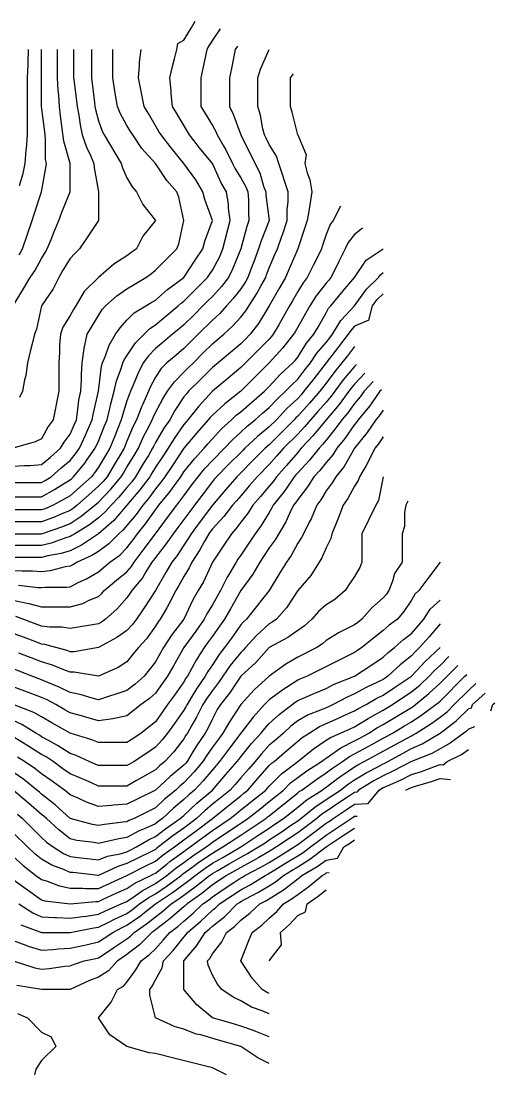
# Model space of a CAD drawing. Header units: inches. Extents: x 794995 to 811195, y 2485918 to 2508058.
# Drawn here: x 804664 to 805163, y 2506859 to 2507968 of the extents above; entities that cross this region are included whole.
import ezdxf

# ---------------------------------------------------------------- set-up
doc = ezdxf.new("R2010")
doc.units = ezdxf.units.IN
doc.header["$MEASUREMENT"] = 0
doc.layers.add('contour', color=7, linetype='Continuous')

msp = doc.modelspace()

# ---------------------------------------------------------------- linework, layer by layer
at = {"layer": 'contour'}
for points in [[(804655.2, 2507467.4), (804685.2, 2507467.4), (804698.7, 2507474.8), (804706.6, 2507479.8), (804715.2, 2507485), (804716.9, 2507486.6), (804718.9, 2507488.4), (804730.7, 2507502.8), (804733.2, 2507506.4), (804741.8, 2507518.4), (804745.2, 2507525.9), (804751.6, 2507541.9), (804754.2, 2507548.4), (804757.2, 2507560.4), (804758.2, 2507565.3), (804761.8, 2507578.4), (804764.2, 2507589.3), (804769.2, 2507602.4), (804770.9, 2507608.4), (804772.2, 2507611.4), (804775.2, 2507615.9), (804784.2, 2507629.4), (804793.2, 2507638.4), (804799.2, 2507644.4), (804805.2, 2507648.4), (804816.1, 2507657.5), (804829.2, 2507668.4), (804832.3, 2507671.2), (804835.2, 2507673.4), (804847.7, 2507685.9), (804860.2, 2507698.4), (804862.2, 2507701.4), (804865.2, 2507705.9), (804873, 2507720.5), (804876.4, 2507728.4), (804883.9, 2507758.4), (804882.3, 2507771.2), (804882.3, 2507775.5), (804880.2, 2507788.4), (804874.6, 2507797.8), (804865.2, 2507818.4), (804851.8, 2507835), (804841.2, 2507848.4), (804838.9, 2507852.1), (804827.7, 2507870.9), (804823.2, 2507878.4), (804821.8, 2507891.7), (804821.8, 2507895), (804820.2, 2507908.4), (804823.2, 2507920.4), (804825.2, 2507928.4), (804827.7, 2507938.4), (804828.7, 2507944.8), (804835.2, 2507948.4), (804842.7, 2507960.9), (804847.2, 2507968.4)], [(804873.3, 2507960.2), (804865.2, 2507948.4), (804861.4, 2507942.1), (804859.2, 2507938.4), (804855.2, 2507918.4), (804853.2, 2507908.4), (804853.2, 2507878.4), (804857.7, 2507870.9), (804865.2, 2507858.4), (804868.7, 2507851.9), (804870.2, 2507848.4), (804877.2, 2507836.4), (804879.4, 2507832.6), (804886.6, 2507818.4), (804889.4, 2507812.6), (804895.2, 2507803.4), (804900.6, 2507793.8), (804902.7, 2507788.4), (804903.2, 2507780.4), (804903.2, 2507766.4), (804903.7, 2507758.4), (804901.5, 2507752), (804895.2, 2507728.4), (804886.6, 2507706.9), (804882.3, 2507698.4), (804874.8, 2507688.8), (804865.2, 2507678.4), (804860.2, 2507673.4), (804855.2, 2507668.4), (804845.2, 2507658.4), (804835.2, 2507648.4), (804829.7, 2507643.8), (804823.2, 2507638.4), (804813.3, 2507630.2), (804805.2, 2507623.4), (804797.7, 2507615.9), (804792.3, 2507608.4), (804786.6, 2507596.9), (804781.8, 2507585), (804778.9, 2507578.4), (804777.8, 2507575.8), (804775.2, 2507568.4), (804770.4, 2507553.2), (804769.2, 2507548.4), (804765.2, 2507538.4), (804762.3, 2507531.2), (804757.2, 2507518.4), (804752.7, 2507510.9), (804745.2, 2507498.4), (804741, 2507492.5), (804737.7, 2507488.4), (804725.7, 2507477.8), (804715.2, 2507468.4), (804709, 2507464.6), (804697.2, 2507458.4), (804688.8, 2507454.7), (804685.2, 2507453.4), (804655.2, 2507453.4)], [(804891.7, 2507941.8), (804889.2, 2507938.4), (804885.2, 2507918.4), (804883.2, 2507908.4), (804883.2, 2507878.4), (804887.2, 2507870.4), (804895.2, 2507848.4), (804905.2, 2507828.4), (804915.2, 2507808.4), (804919.2, 2507794.4), (804921.4, 2507788.4), (804921.6, 2507784.8), (804925.2, 2507758.4), (804916.6, 2507736.9), (804913.9, 2507728.4), (804908.8, 2507714.7), (804907.2, 2507710.4), (804902.7, 2507698.4), (804900, 2507693.6), (804895.2, 2507686.4), (804887.3, 2507676.2), (804880.2, 2507668.4), (804873, 2507660.5), (804865.2, 2507653.4), (804850.2, 2507638.4), (804835.2, 2507623.4), (804827, 2507616.5), (804817.2, 2507608.4), (804811.2, 2507602.4), (804805.2, 2507593.4), (804799.9, 2507583.6), (804797.7, 2507578.4), (804791.8, 2507565), (804790.8, 2507562.8), (804785.2, 2507548.4), (804781.8, 2507541.7), (804775.2, 2507525.9), (804772.2, 2507518.4), (804767.7, 2507510.9), (804762, 2507501.5), (804754.2, 2507488.4), (804750, 2507483.5), (804745.2, 2507478.4), (804734.6, 2507468.9), (804722.7, 2507458.4), (804718.5, 2507455), (804715.2, 2507452.9), (804705.9, 2507449.1), (804697.9, 2507445.6), (804685.2, 2507440.9), (804655.2, 2507440.9)], [(804655.2, 2507668.4), (804666.4, 2507687.1), (804673.2, 2507698.4), (804678.1, 2507705.4), (804685.2, 2507718.4), (804688.9, 2507724.6), (804691.2, 2507728.4), (804695.2, 2507738.4), (804698, 2507745.5), (804703.2, 2507758.4), (804706.6, 2507766.9), (804715.2, 2507788.4), (804715.2, 2507818.4), (804708.5, 2507841.7), (804705.2, 2507868.4), (804703.9, 2507878.4), (804703.2, 2507890.4), (804702.5, 2507895.7), (804701.8, 2507908.4), (804701.8, 2507938.4)], [(804737.7, 2507938.4), (804737.7, 2507908.4), (804740.9, 2507882.6), (804741.4, 2507878.4), (804742, 2507875.2), (804745.2, 2507863.4), (804749.2, 2507852.4), (804751.2, 2507848.4), (804769.2, 2507818.4), (804770.5, 2507813.7), (804775.2, 2507803.4), (804780.6, 2507793.8), (804785.2, 2507788.4), (804791.8, 2507775), (804805.2, 2507758.4), (804791.8, 2507741.7), (804785.2, 2507728.4), (804779.4, 2507724.1), (804775.2, 2507720.9), (804761.3, 2507712.2), (804745.2, 2507698.4), (804730.2, 2507683.4), (804721.2, 2507668.4), (804718.9, 2507664.6), (804715.2, 2507658.4), (804707.7, 2507645.9), (804705.2, 2507638.4), (804704.2, 2507627.5), (804704.2, 2507619.3), (804703.2, 2507608.4), (804703.2, 2507578.4), (804697.2, 2507548.4), (804692.2, 2507541.3), (804685.2, 2507528.4), (804678.5, 2507525), (804655.2, 2507518.4)], [(804655.2, 2507499.6), (804667.2, 2507500.4), (804673.2, 2507500.4), (804685.2, 2507501.2), (804694.4, 2507509.1), (804705.2, 2507518.4), (804708.8, 2507524.7), (804715.2, 2507533.4), (804719.8, 2507543.7), (804721.8, 2507548.4), (804723.2, 2507556.4), (804724.6, 2507568.9), (804726.4, 2507578.4), (804727.2, 2507590.4), (804727.2, 2507596.4), (804728, 2507608.4), (804730.2, 2507623.4), (804733.2, 2507638.4), (804737.7, 2507645.9), (804745.2, 2507658.4), (804749.2, 2507664.4), (804752.7, 2507668.4), (804764.6, 2507678.9), (804775.2, 2507686.4), (804782.7, 2507690.9), (804795.2, 2507698.4), (804800.9, 2507702.6), (804805.2, 2507705.9), (804827.7, 2507728.4), (804829.7, 2507733.8), (804835.2, 2507758.4), (804829.7, 2507782.9), (804827.7, 2507788.4), (804817.2, 2507800.4), (804805.2, 2507818.4), (804791, 2507834.2), (804781.2, 2507848.4), (804778.9, 2507852.1), (804775.2, 2507858.4), (804768.1, 2507871.3), (804765.2, 2507878.4), (804763.2, 2507890.4), (804760.2, 2507908.4), (804760.2, 2507938.4)], [(804655.2, 2507482.4), (804685.2, 2507482.4), (804689, 2507484.5), (804695.2, 2507488.4), (804705.9, 2507497.6), (804715.2, 2507505.5), (804721, 2507512.6), (804725.2, 2507518.4), (804731.3, 2507532.2), (804733.2, 2507536.4), (804738.5, 2507548.4), (804739.4, 2507554.1), (804745.2, 2507578.4), (804748.5, 2507605), (804749.4, 2507608.4), (804752.7, 2507615.9), (804756.4, 2507627.1), (804763.2, 2507638.4), (804768.1, 2507645.4), (804775.2, 2507653.4), (804782.7, 2507660.9), (804795.2, 2507668.4), (804801.4, 2507672.1), (804805.2, 2507674.4), (804817.8, 2507685.7), (804835.2, 2507698.4), (804847.2, 2507716.4), (804855.2, 2507728.4), (804857.2, 2507736.4), (804865.2, 2507758.4), (804857.2, 2507780.4), (804855.2, 2507788.4), (804847.8, 2507801), (804835.2, 2507818.4), (804821.8, 2507835), (804811.2, 2507848.4), (804808.9, 2507852.1), (804797.7, 2507870.9), (804793.2, 2507878.4), (804787.2, 2507908.4), (804788.5, 2507921.7), (804788.5, 2507925), (804790.2, 2507938.4)], [(804655.2, 2507428.4), (804685.2, 2507428.4), (804707.4, 2507436.1), (804715.2, 2507439.3), (804726.8, 2507446.7), (804741.4, 2507458.4), (804743.4, 2507460.1), (804745.2, 2507461.7), (804758.1, 2507475.4), (804769.2, 2507488.4), (804771.4, 2507492.1), (804775.2, 2507498.4), (804782.7, 2507510.9), (804787.2, 2507518.4), (804792.7, 2507530.8), (804798.5, 2507541.7), (804801.8, 2507548.4), (804802.8, 2507550.8), (804805.2, 2507555.9), (804813, 2507570.5), (804818, 2507578.4), (804825.2, 2507588.4), (804835.2, 2507598.4), (804840.2, 2507603.4), (804845.2, 2507608.4), (804855.2, 2507618.4), (804865.2, 2507628.4), (804870.6, 2507632.9), (804877.2, 2507638.4), (804886.6, 2507646.9), (804895.2, 2507656.4), (804900.4, 2507663.1), (804912.1, 2507681.4), (804916.6, 2507689.8), (804921.4, 2507698.4), (804922.4, 2507701.1), (804925.2, 2507708.4), (804931.2, 2507722.4), (804933.7, 2507728.4), (804938.5, 2507741.7), (804939.4, 2507744.1), (804943.9, 2507758.4), (804943.9, 2507769.6), (804945.2, 2507778.4), (804945.2, 2507788.4), (804935.2, 2507818.4), (804932.7, 2507825.9), (804925.2, 2507838.4), (804921.8, 2507845), (804920.2, 2507848.4), (804918.5, 2507855), (804915.9, 2507869.1), (804913.2, 2507878.4), (804913.2, 2507908.4), (804915.9, 2507917.6), (804925.2, 2507938.4)], [(804661.5, 2507722), (804665.2, 2507728.4), (804675.2, 2507758.4), (804677.7, 2507765.9), (804685.2, 2507788.4), (804689.8, 2507813.7), (804690.2, 2507818.4), (804689.4, 2507822.6), (804689.4, 2507844.1), (804688.5, 2507851.7), (804685.2, 2507878.4), (804685.2, 2507938.4)], [(804661.8, 2507795), (804665.7, 2507807.8), (804668, 2507818.4), (804669, 2507832.2), (804669.3, 2507834.2), (804670.2, 2507848.4), (804670.2, 2507908.4), (804670.9, 2507922.6), (804670.9, 2507924.1), (804671.5, 2507938.4)], [(804718.9, 2507938.4), (804718.9, 2507908.4), (804719.4, 2507904.1), (804722.7, 2507878.4), (804724.4, 2507869.1), (804725.7, 2507858.9), (804728, 2507848.4), (804732.5, 2507835.7), (804736.6, 2507826.9), (804740.2, 2507818.4), (804740.5, 2507813.7), (804745.2, 2507788.4), (804745.2, 2507758.4), (804733.2, 2507740.4), (804725.2, 2507728.4), (804720.2, 2507723.4), (804715.2, 2507718.4), (804707.7, 2507705.9), (804703.2, 2507698.4), (804697.2, 2507686.4), (804685.2, 2507668.4), (804679.7, 2507643.8), (804677.7, 2507638.4), (804675.2, 2507628.4), (804673.2, 2507620.4), (804670.2, 2507608.4), (804668.5, 2507595), (804667.2, 2507590.4), (804665.2, 2507578.4), (804661.8, 2507571.7)], [(804955.2, 2507848.4), (804949.2, 2507872.4), (804947.7, 2507878.4), (804947.7, 2507908.4), (804950.7, 2507912.9)], [(804955.2, 2507848.4), (804964.2, 2507827.4), (804962.7, 2507818.4), (804965.2, 2507808.4), (804968, 2507801.2), (804970.2, 2507788.4), (804967.2, 2507770.4), (804965.2, 2507758.4), (804962.7, 2507750.9), (804955.2, 2507728.4), (804946.2, 2507707.4), (804942.3, 2507698.4), (804936.1, 2507687.5), (804925.2, 2507668.4), (804913.7, 2507649.8), (804905.2, 2507638.4), (804900.2, 2507633.4), (804895.2, 2507628.4), (804884.2, 2507619.3), (804871.2, 2507608.4), (804867.9, 2507605.6), (804865.2, 2507603.4), (804852.7, 2507590.9), (804840.2, 2507578.4), (804837.8, 2507575.8), (804835.2, 2507572.4), (804825.6, 2507558), (804820.2, 2507548.4), (804814, 2507539.5), (804805.2, 2507524.4), (804803.1, 2507520.4), (804802.2, 2507518.4), (804797.7, 2507510.9), (804792, 2507501.5), (804784.2, 2507488.4), (804780.3, 2507483.2), (804775.2, 2507477.1), (804766.6, 2507466.9), (804758.5, 2507458.4), (804752.2, 2507451.3), (804745.2, 2507445), (804735.8, 2507437.7), (804720.2, 2507428.4), (804717.2, 2507426.4), (804715.2, 2507425.4), (804710.9, 2507424.1), (804695.2, 2507418.4), (804685.2, 2507415.9), (804655.2, 2507415.9)], [(805000.2, 2507773.4), (804992.7, 2507758.4), (804989.4, 2507754.1), (804985.2, 2507743.4), (804981.4, 2507732.1), (804980.2, 2507728.4), (804975.2, 2507718.4), (804971.8, 2507711.7), (804965.2, 2507698.4), (804960.9, 2507692.6), (804955.2, 2507683.4), (804949.7, 2507673.8), (804946.6, 2507668.4), (804938.8, 2507654.7), (804935.2, 2507648.4), (804929.4, 2507638.4), (804927.6, 2507636), (804925.2, 2507633.4), (804912.7, 2507620.9), (804900.2, 2507608.4), (804897.7, 2507605.9), (804895.2, 2507603.4), (804881.5, 2507592), (804865.2, 2507578.4), (804850.8, 2507562.8), (804839.4, 2507548.4), (804837.5, 2507546.1), (804835.2, 2507543.4), (804824.8, 2507528.7), (804818.5, 2507518.4), (804813.2, 2507510.4), (804805.2, 2507498.4), (804801.4, 2507492.1), (804799.2, 2507488.4), (804788.9, 2507474.6), (804775.2, 2507458.4), (804761.2, 2507442.4), (804745.2, 2507428.4), (804727.2, 2507416.4), (804715.2, 2507410.4), (804705.9, 2507407.6), (804691.8, 2507405), (804685.2, 2507403.4), (804655.2, 2507403.4)], [(805023.3, 2507750.2), (805015.2, 2507743.4), (805008.5, 2507735), (805005.2, 2507728.4), (804998.5, 2507715), (804995.2, 2507708.4), (804990.2, 2507698.4), (804987.9, 2507695.6), (804985.2, 2507692.4), (804974.7, 2507678.8), (804968, 2507668.4), (804963.3, 2507660.2), (804955.2, 2507645.9), (804952.4, 2507641.1), (804950.9, 2507638.4), (804939.6, 2507624), (804925.2, 2507608.4), (804895.2, 2507578.4), (804878.2, 2507565.3), (804865.2, 2507553.4), (804862.8, 2507550.8), (804860.9, 2507548.4), (804849, 2507534.5), (804835.2, 2507518.4), (804823.2, 2507500.4), (804815.2, 2507488.4), (804811, 2507482.6), (804805.2, 2507475.5), (804797.9, 2507465.6), (804791.8, 2507458.4), (804784.8, 2507448.7), (804775.2, 2507436.9), (804771.2, 2507432.4), (804766.6, 2507428.4), (804755.9, 2507417.6), (804745.2, 2507409.6), (804738.2, 2507405.3), (804722.7, 2507398.4), (804718, 2507395.5), (804715.2, 2507394.1), (804710.2, 2507393.4), (804694.2, 2507389.4), (804685.2, 2507388.4), (804675.7, 2507388.9), (804664.6, 2507388.9), (804655.2, 2507389.4)], [(804660.9, 2507374.1), (804681.6, 2507371.9), (804685.2, 2507371.7), (804688.9, 2507372.1), (804711.4, 2507372.1), (804715.2, 2507372.6), (804723.7, 2507376.9), (804732.5, 2507381), (804745.2, 2507388.4), (804750.6, 2507392.9), (804757.2, 2507398.4), (804767.7, 2507405.9), (804775.2, 2507413.4), (804781.6, 2507421.9), (804786.4, 2507428.4), (804794.8, 2507438.7), (804805.2, 2507453.4), (804807.3, 2507456.2), (804808.9, 2507458.4), (804820.7, 2507472.8), (804823.2, 2507476.4), (804831.8, 2507488.4), (804835.2, 2507493.4), (804846.3, 2507507.3), (804856.6, 2507518.4), (804860.5, 2507523), (804865.2, 2507528.4), (804874.8, 2507538.8), (804885.2, 2507548.4), (804890.4, 2507553.2), (804895.2, 2507556.9), (804906.7, 2507566.8), (804920.2, 2507578.4), (804922.7, 2507580.9), (804925.2, 2507583.4), (804937.2, 2507596.4), (804950.2, 2507608.4), (804952.5, 2507611), (804955.2, 2507614.4), (804964.4, 2507629.1), (804972.3, 2507638.4), (804977, 2507646.5), (804985.2, 2507660.9), (804987.8, 2507665.8), (804990.2, 2507668.4), (805001.5, 2507682), (805015.2, 2507698.4), (805027.2, 2507716.4), (805045.2, 2507728.4)], [(804655.2, 2507358.4), (804668, 2507355.5), (804671.8, 2507355), (804685.2, 2507351.2), (804715.2, 2507351.2), (804728.5, 2507355), (804735.2, 2507358.4), (804745.2, 2507362.4), (804748.3, 2507365.2), (804751.2, 2507368.4), (804764.2, 2507379.3), (804775.2, 2507388.4), (804779.8, 2507393.7), (804782.7, 2507398.4), (804792.3, 2507411.2), (804805.2, 2507428.4), (804818, 2507445.5), (804827.7, 2507458.4), (804831, 2507462.5), (804835.2, 2507468.4), (804843.7, 2507479.8), (804850.2, 2507488.4), (804856.9, 2507496.6), (804865.2, 2507505.5), (804878, 2507518.4), (804886.3, 2507527.3), (804895.2, 2507535.5), (804901.8, 2507541.7), (804910.2, 2507548.4), (804918.2, 2507555.3), (804925.2, 2507561.2), (804933.4, 2507570.1), (804942.3, 2507578.4), (804948.5, 2507585), (804955.2, 2507591.2), (804962.7, 2507600.9), (804968.5, 2507608.4), (804975.2, 2507618.4), (804985.2, 2507629.8), (804988.9, 2507634.6), (804991.8, 2507638.4), (805000.7, 2507652.8), (805015.2, 2507668.4), (805027.7, 2507685.9), (805040.2, 2507698.4), (805042.3, 2507701.2), (805045.2, 2507703.4)], [(805030.2, 2507653.4), (805033.9, 2507668.4), (805038.7, 2507674.8), (805045.2, 2507681.2)], [(805030.2, 2507653.4), (805015.2, 2507646.9), (805011, 2507642.5), (805008.5, 2507638.4), (804998.3, 2507625.2), (804985.2, 2507608.4), (804972, 2507591.5), (804961.8, 2507578.4), (804958.7, 2507574.8), (804955.2, 2507570.9), (804943.5, 2507560), (804932.7, 2507548.4), (804925.2, 2507540.9), (804912.7, 2507530.8), (804899.4, 2507518.4), (804897.3, 2507516.2), (804895.2, 2507514.1), (804882.3, 2507501.2), (804869.4, 2507488.4), (804867.5, 2507486.1), (804865.2, 2507483.4), (804854.4, 2507469.1), (804846.4, 2507458.4), (804841.6, 2507451.9), (804835.2, 2507443.4), (804828.7, 2507434.8), (804823.9, 2507428.4), (804816.3, 2507417.3), (804805.2, 2507403.4), (804803, 2507400.5), (804801.4, 2507398.4), (804795.2, 2507388.4), (804791.5, 2507382), (804780.2, 2507368.4), (804778.2, 2507365.4), (804775.2, 2507360.9), (804764.6, 2507348.9), (804752.7, 2507338.4), (804748.3, 2507335.2), (804745.2, 2507333.4), (804715.2, 2507328.4), (804706.6, 2507329.8), (804693.7, 2507329.8), (804685.2, 2507330.9), (804657.9, 2507341.1)], [(805015.2, 2507625.5), (805007.7, 2507615.9), (805001.8, 2507608.4), (804994.3, 2507599.3), (804985.2, 2507586.9), (804981.4, 2507582.1), (804978.5, 2507578.4), (804967.5, 2507566), (804955.2, 2507552.1), (804953.2, 2507550.3), (804951.4, 2507548.4), (804925.2, 2507522.1), (804923.1, 2507520.4), (804920.9, 2507518.4), (804908, 2507505.5), (804895.2, 2507492.6), (804893, 2507490.5), (804890.9, 2507488.4), (804879, 2507474.5), (804865.2, 2507458.4), (804852.3, 2507441.2), (804842.7, 2507428.4), (804840, 2507423.6), (804835.2, 2507416.4), (804828, 2507405.6), (804822.3, 2507398.4), (804816.1, 2507387.5), (804805.2, 2507368.4), (804793.2, 2507350.4), (804785.2, 2507338.4), (804780.9, 2507332.6), (804775.2, 2507326.4), (804764.6, 2507318.9), (804745.2, 2507308.4), (804719.4, 2507304.1), (804715.2, 2507304.1), (804712, 2507305.2), (804700.2, 2507308.4), (804688.5, 2507311.7), (804685.2, 2507312.1), (804679.2, 2507314.4), (804666.1, 2507319.3), (804655.2, 2507323.4)], [(805017, 2507606.6), (805015.2, 2507604.6), (805003.2, 2507590.4), (804994.2, 2507578.4), (804990.3, 2507573.2), (804985.2, 2507567.1), (804976.3, 2507557.2), (804968.5, 2507548.4), (804962.4, 2507541.1), (804955.2, 2507533.4), (804940.2, 2507518.4), (804933.2, 2507510.4), (804925.2, 2507501.2), (804912.3, 2507488.4), (804904.4, 2507479.1), (804895.2, 2507468.4), (804890.5, 2507463), (804886.6, 2507458.4), (804877.2, 2507446.4), (804865.2, 2507433.4), (804863, 2507430.5), (804861.4, 2507428.4), (804856.6, 2507419.8), (804852.1, 2507411.4), (804843.7, 2507398.4), (804840.9, 2507392.6), (804835.2, 2507383.4), (804829.7, 2507373.8), (804826.6, 2507368.4), (804819.4, 2507354.1), (804817.2, 2507350.4), (804810.2, 2507338.4), (804808, 2507335.5), (804805.2, 2507330.9), (804795.7, 2507317.8), (804787.2, 2507308.4), (804781.8, 2507301.7), (804775.2, 2507293.4), (804765.9, 2507287.6), (804745.2, 2507278.4), (804719.4, 2507282.6), (804715.2, 2507282.6), (804708.5, 2507285), (804696.6, 2507289.8), (804685.2, 2507293.4), (804674.2, 2507297.5), (804661.2, 2507302.4)], [(805026, 2507597.6), (805015.2, 2507585.9), (805011.7, 2507581.8), (805009.2, 2507578.4), (804998.9, 2507564.6), (804985.2, 2507548.4), (804971.6, 2507531.9), (804958.9, 2507518.4), (804957.2, 2507516.3), (804955.2, 2507514.1), (804943.2, 2507500.4), (804932.7, 2507488.4), (804929.6, 2507483.9), (804925.2, 2507478.4), (804915.9, 2507467.6), (804908, 2507458.4), (804903, 2507450.5), (804895.2, 2507440.4), (804889.9, 2507433.6), (804885.2, 2507428.4), (804877.2, 2507416.4), (804865.2, 2507398.4), (804855.7, 2507377.8), (804850.2, 2507368.4), (804844.6, 2507358.9), (804835.2, 2507338.4), (804822.1, 2507321.4), (804813.7, 2507308.4), (804810.6, 2507302.9), (804805.2, 2507293.4), (804798.5, 2507285), (804793.2, 2507278.4), (804783.7, 2507269.8), (804775.2, 2507263.4), (804745.2, 2507253.4), (804738.5, 2507255), (804725.7, 2507258.9), (804715.2, 2507261.2), (804703.7, 2507266.9), (804691.8, 2507271.7), (804685.2, 2507274.6), (804682.4, 2507275.6), (804655.2, 2507285.9)], [(805034.8, 2507588.7), (805025.2, 2507578.4), (805021, 2507572.6), (805015.2, 2507565.5), (805007.9, 2507555.6), (805001.8, 2507548.4), (804994.8, 2507538.7), (804985.2, 2507526.9), (804981.3, 2507522.2), (804977.7, 2507518.4), (804967.6, 2507505.9), (804955.2, 2507492.6), (804953.2, 2507490.4), (804951.4, 2507488.4), (804943.2, 2507476.4), (804940.8, 2507472.8), (804929.4, 2507458.4), (804928, 2507455.5), (804925.2, 2507450.9), (804916.6, 2507436.9), (804910.2, 2507428.4), (804904.2, 2507419.4), (804895.2, 2507405.9), (804892.2, 2507401.4), (804890.2, 2507398.4), (804883.2, 2507386.4), (804880.9, 2507382.6), (804873.7, 2507368.4), (804870.6, 2507362.9), (804865.2, 2507353.4), (804859.4, 2507344.1), (804856.6, 2507338.4), (804847.7, 2507325.9), (804835.2, 2507308.4), (804824.2, 2507289.3), (804818, 2507278.4), (804812.7, 2507270.9), (804805.2, 2507260.4), (804798.8, 2507254.7), (804790.2, 2507248.4), (804781.8, 2507241.7), (804775.2, 2507236.4), (804760.2, 2507233.4), (804745.2, 2507231.2), (804731.8, 2507235), (804727.2, 2507236.4), (804715.2, 2507239.8), (804709.7, 2507242.9), (804700.2, 2507248.4), (804690.4, 2507253.6), (804685.2, 2507255.9), (804673.2, 2507260.4), (804655.2, 2507267.1)], [(805043.4, 2507580.1), (805041.8, 2507578.4), (805033.2, 2507566.4), (805030.7, 2507562.8), (805018.9, 2507548.4), (805017.4, 2507546.1), (805015.2, 2507543.4), (805004.8, 2507528.7), (804996.4, 2507518.4), (804992.1, 2507511.4), (804985.2, 2507503.4), (804978.5, 2507495), (804972.3, 2507488.4), (804965.6, 2507477.9), (804955.2, 2507464.4), (804952.8, 2507460.8), (804950.9, 2507458.4), (804946.6, 2507449.8), (804942.5, 2507441), (804931.5, 2507422), (804925.2, 2507413.4), (804919.2, 2507404.4), (804915.2, 2507398.4), (804907.8, 2507385.7), (804895.2, 2507368.4), (804884.2, 2507349.3), (804878, 2507338.4), (804872.7, 2507330.9), (804865.2, 2507320.4), (804860.2, 2507313.4), (804856.6, 2507308.4), (804848.2, 2507295.3), (804843.7, 2507286.9), (804838.9, 2507278.4), (804837.4, 2507276.1), (804835.2, 2507272.4), (804825.2, 2507258.4), (804818, 2507248.4), (804812.7, 2507240.9), (804805.2, 2507230.4), (804798.5, 2507225), (804790.2, 2507218.4), (804781.2, 2507212.4), (804775.2, 2507208.4), (804745.2, 2507208.4), (804738.1, 2507211.3), (804715.2, 2507218.4), (804696.1, 2507229.3), (804685.2, 2507235.5), (804677, 2507240.2), (804655.2, 2507248.4)], [(805045.2, 2507558.4), (805041, 2507552.5), (805037.7, 2507548.4), (805028.5, 2507535), (805015.2, 2507518.4), (805004.2, 2507499.3), (804995.2, 2507488.4), (804991.5, 2507482), (804985.2, 2507473.4), (804979.4, 2507464.1), (804975.2, 2507458.4), (804969.3, 2507444.2), (804967.2, 2507440.4), (804961.2, 2507428.4), (804959.2, 2507424.4), (804955.2, 2507418.4), (804948.1, 2507405.4), (804943.2, 2507398.4), (804936.4, 2507387.1), (804925.2, 2507368.4), (804911.8, 2507351.7), (804901.2, 2507338.4), (804898, 2507335.5), (804895.2, 2507332.4), (804885.2, 2507318.4), (804878, 2507308.4), (804872.4, 2507301.2), (804865.2, 2507290.4), (804860.4, 2507283.2), (804857.7, 2507278.4), (804848.5, 2507265), (804843.7, 2507256.9), (804838.5, 2507248.4), (804837.4, 2507246.1), (804835.2, 2507242.4), (804825.2, 2507228.4), (804818, 2507218.4), (804812.4, 2507211.2), (804805.2, 2507203.4), (804796.2, 2507197.4), (804782.7, 2507188.4), (804777.9, 2507185.6), (804775.2, 2507184.1), (804745.2, 2507184.1), (804742.2, 2507185.4), (804735.2, 2507188.4), (804721.5, 2507194.7), (804715.2, 2507196.9), (804702.1, 2507205.3), (804693.7, 2507209.8), (804685.2, 2507214.6), (804682.9, 2507216.1), (804679.2, 2507218.4), (804664.4, 2507227.6), (804655.2, 2507231.7)], [(805045.2, 2507530.4), (805040.4, 2507523.2), (805036.6, 2507518.4), (805029.4, 2507504.1), (805027.2, 2507500.4), (805020.2, 2507488.4), (805018.9, 2507484.6), (805015.2, 2507478.4), (805008.1, 2507465.4), (805003.2, 2507458.4), (804998, 2507445.5), (804995.2, 2507438.4), (804991.2, 2507428.4), (804990.2, 2507423.4), (804985.2, 2507413.4), (804980.5, 2507403), (804977.7, 2507398.4), (804969, 2507384.5), (804955.2, 2507368.4), (804943.2, 2507350.4), (804932.7, 2507338.4), (804928.3, 2507335.2), (804925.2, 2507333.4), (804912.1, 2507321.4), (804900.2, 2507308.4), (804897.8, 2507305.8), (804895.2, 2507303.4), (804884, 2507289.5), (804876.4, 2507278.4), (804871.8, 2507271.7), (804865.2, 2507263.4), (804859, 2507254.6), (804855.2, 2507248.4), (804848.5, 2507235), (804843.7, 2507226.9), (804838.9, 2507218.4), (804837.4, 2507216.1), (804835.2, 2507212.4), (804824.7, 2507198.8), (804815.2, 2507188.4), (804809.6, 2507183.9), (804805.2, 2507179.8), (804791.5, 2507172), (804785.2, 2507168.4), (804775.2, 2507162.6), (804745.2, 2507162.6), (804737.7, 2507165.9), (804727.2, 2507170.4), (804715.2, 2507175.5), (804707.7, 2507180.9), (804697.2, 2507188.4), (804690, 2507193.2), (804685.2, 2507195.9), (804665.2, 2507208.4), (804655.2, 2507214.6)], [(805045.2, 2507488.4), (805040.2, 2507463.4), (805037.7, 2507458.4), (805022.7, 2507428.4), (805022.7, 2507398.4), (805020.6, 2507392.9), (805015.2, 2507383.4), (805009.2, 2507374.4), (805005.2, 2507368.4), (804994.4, 2507359.1), (804985.2, 2507353.4), (804977.2, 2507346.4), (804970.2, 2507338.4), (804962.2, 2507331.3), (804955.2, 2507326.4), (804944.6, 2507318.9), (804925.2, 2507308.4), (804910.9, 2507292.6), (804895.2, 2507278.4), (804883.2, 2507260.4), (804873.7, 2507248.4), (804870.4, 2507243.1), (804865.2, 2507233.4), (804860.4, 2507223.2), (804857.7, 2507218.4), (804848.5, 2507205), (804843.7, 2507196.9), (804838.5, 2507188.4), (804837, 2507186.5), (804835.2, 2507184.6), (804820.7, 2507172.8), (804805.2, 2507158.4), (804785.2, 2507148.4), (804775.2, 2507143.4), (804761, 2507142.5), (804759, 2507142.2), (804745.2, 2507141.2), (804732.5, 2507145.7), (804723.7, 2507149.8), (804715.2, 2507153.4), (804712.5, 2507155.8), (804709.2, 2507158.4), (804695.2, 2507168.4), (804685.2, 2507175.5), (804678, 2507181.2), (804667.2, 2507188.4), (804659.8, 2507193)], [(805071.1, 2507462.5), (805069.2, 2507458.4), (805067.7, 2507450.9), (805067.7, 2507435.9), (805065.2, 2507428.4), (805065.2, 2507398.4), (805057.2, 2507386.4), (805055.2, 2507378.4), (805051.2, 2507368.4), (805048.7, 2507364.8), (805045.2, 2507360.9), (805033.2, 2507350.4), (805022.7, 2507338.4), (805018.5, 2507335), (805015.2, 2507332.4), (805003.2, 2507326.4), (804999, 2507324.5), (804985.2, 2507315.9), (804981.2, 2507312.4), (804975.2, 2507308.4), (804955.2, 2507298.4), (804942.5, 2507291), (804925.2, 2507278.4), (804909.4, 2507264.1), (804895.2, 2507248.4), (804883.2, 2507230.4), (804876.4, 2507218.4), (804871.6, 2507211.9), (804865.2, 2507203.4), (804859, 2507194.6), (804855.2, 2507188.4), (804846.1, 2507177.5), (804835.2, 2507165.9), (804831, 2507162.5), (804826.6, 2507158.4), (804814.8, 2507148.7), (804805.2, 2507139.6), (804782.7, 2507128.4), (804777.3, 2507126.2), (804775.2, 2507125), (804771.2, 2507124.4), (804751.5, 2507122), (804745.2, 2507120.9), (804738.8, 2507122), (804715.2, 2507128.4), (804699.6, 2507142.8), (804685.2, 2507154.1), (804682.9, 2507156.1), (804680.2, 2507158.4), (804666.3, 2507169.5), (804655.2, 2507177.1)], [(805105.2, 2507398.4), (805092.3, 2507381.2), (805082.7, 2507368.4), (805078.7, 2507364.8), (805075.2, 2507358.4), (805067.2, 2507346.4), (805060.2, 2507338.4), (805051.5, 2507332), (805045.2, 2507326.4), (805035.2, 2507318.4), (805022.7, 2507308.4), (805018.2, 2507305.4), (805015.2, 2507303.4), (805005.2, 2507298.4), (804965.2, 2507278.4), (804958.2, 2507275.4), (804955.2, 2507274.1), (804943.2, 2507266.4), (804939.4, 2507264.1), (804925.2, 2507253.4), (804922.5, 2507251), (804920.2, 2507248.4), (804908.2, 2507235.3), (804895.2, 2507218.4), (804882.3, 2507201.2), (804872.7, 2507188.4), (804869.2, 2507184.4), (804865.2, 2507179.8), (804855.5, 2507168), (804846.4, 2507158.4), (804840.3, 2507153.2), (804835.2, 2507148.4), (804824.2, 2507139.3), (804812.7, 2507128.4), (804808.2, 2507125.3), (804805.2, 2507122.9), (804795.2, 2507118.4), (804788, 2507115.5), (804775.2, 2507108.4), (804766.6, 2507106.9), (804749.8, 2507103), (804745.2, 2507102.1), (804740.5, 2507103), (804722.2, 2507105.4), (804715.2, 2507106.9), (804703.2, 2507116.4), (804690.2, 2507128.4), (804687.6, 2507130.8), (804685.2, 2507132.6), (804671.3, 2507144.5), (804655.2, 2507158.4)], [(804659.8, 2507133), (804665.2, 2507128.4), (804675.2, 2507118.4), (804685.2, 2507108.4), (804690.4, 2507103.6), (804697.2, 2507098.4), (804708.2, 2507091.4), (804715.2, 2507088.4), (804726.4, 2507087.1), (804733.2, 2507086.4), (804745.2, 2507085), (804754.8, 2507088.8), (804768.1, 2507091.3), (804775.2, 2507093.4), (804778.5, 2507095), (804785.2, 2507098.4), (804797.7, 2507105.9), (804805.2, 2507109.3), (804815.9, 2507117.6), (804831.4, 2507128.4), (804833.3, 2507130.2), (804835.2, 2507131.7), (804848.9, 2507144.6), (804865.2, 2507158.4), (804879.2, 2507174.4), (804891.4, 2507188.4), (804893, 2507190.5), (804895.2, 2507193.4), (804906.3, 2507207.3), (804916.6, 2507218.4), (804920.4, 2507223.2), (804925.2, 2507228.4), (804935.6, 2507237.9), (804949.2, 2507248.4), (804952.5, 2507251), (804955.2, 2507252.6), (804962.7, 2507255.9), (804973.2, 2507260.4), (804985.2, 2507265.5), (804993.7, 2507269.8), (805015.2, 2507278.4), (805033.2, 2507290.4), (805045.2, 2507298.4), (805050.4, 2507303.1), (805057.2, 2507308.4), (805066.6, 2507316.9), (805075.2, 2507323.4), (805082.1, 2507331.4), (805088, 2507338.4), (805094.7, 2507348.8), (805105.2, 2507358.4)], [(805105.2, 2507333.4), (805093.6, 2507319.9), (805083.7, 2507308.4), (805079.3, 2507304.2), (805075.2, 2507299.8), (805063.2, 2507290.4), (805050.2, 2507278.4), (805047.2, 2507276.4), (805045.2, 2507275), (805038.5, 2507271.7), (805027.2, 2507266.4), (805015.2, 2507259.6), (805007.3, 2507256.2), (804992.7, 2507248.4), (804987.5, 2507246.1), (804985.2, 2507245), (804979.2, 2507242.4), (804966.1, 2507237.5), (804955.2, 2507231.2), (804948, 2507225.6), (804940.2, 2507218.4), (804932.1, 2507211.4), (804925.2, 2507205.5), (804916.9, 2507196.6), (804910.2, 2507188.4), (804903.2, 2507180.4), (804895.2, 2507171.2), (804889.2, 2507164.4), (804883.9, 2507158.4), (804873.5, 2507150), (804865.2, 2507143.4), (804857.1, 2507136.5), (804848.5, 2507128.4), (804840.9, 2507122.6), (804835.2, 2507118.4), (804823.5, 2507110.1), (804808.5, 2507098.4), (804806.6, 2507097), (804805.2, 2507095.9), (804800.2, 2507093.4), (804786.8, 2507086.7), (804775.2, 2507080.9), (804765.5, 2507078), (804745.2, 2507068.4), (804718.2, 2507071.4), (804715.2, 2507071.7), (804709.2, 2507074.4), (804696.1, 2507079.3), (804685.2, 2507085.5), (804678, 2507091.2), (804670.2, 2507098.4), (804655.2, 2507113.4)], [(804655.2, 2507088.4), (804665.6, 2507078.8), (804679.2, 2507068.4), (804682.7, 2507065.9), (804685.2, 2507064.1), (804691.2, 2507062.4), (804704.2, 2507057.5), (804715.2, 2507055), (804728.5, 2507055), (804731.5, 2507054.7), (804745.2, 2507054.7), (804775.2, 2507068.4), (804795.2, 2507078.4), (804805.2, 2507083.4), (804813.5, 2507090), (804825.2, 2507098.4), (804830.8, 2507102.8), (804835.2, 2507105.9), (804848, 2507115.5), (804865.2, 2507128.4), (804881.8, 2507141.7), (804895.2, 2507152.4), (804898.5, 2507155), (804902.7, 2507158.4), (804913.2, 2507170.4), (804925.2, 2507184.1), (804927.3, 2507186.2), (804930.2, 2507188.4), (804943.6, 2507199.9), (804955.2, 2507209.8), (804960, 2507213.6), (804967.2, 2507218.4), (804978.2, 2507225.3), (804999, 2507234.5), (805003.2, 2507236.4), (805015.2, 2507241.7), (805019.3, 2507244.2), (805027.2, 2507248.4), (805038.5, 2507255), (805045.2, 2507258.4), (805057.2, 2507266.4), (805075.2, 2507278.4), (805089.6, 2507293.9), (805105.2, 2507308.4)], [(804655.2, 2507064.1), (804685.2, 2507042.6), (804688.5, 2507041.7), (804715.2, 2507038.4), (804742.4, 2507041.1), (804745.2, 2507041.1), (804750.2, 2507043.4), (804763.9, 2507049.6), (804775.2, 2507054.7), (804783.3, 2507060.3), (804800.2, 2507068.4), (804803.5, 2507070), (804805.2, 2507070.9), (804817.2, 2507080.4), (804820.5, 2507083), (804835.2, 2507093.7), (804837.8, 2507095.7), (804841.8, 2507098.4), (804855.2, 2507108.4), (804865.2, 2507115.9), (804883.9, 2507128.4), (804890.2, 2507133.4), (804895.2, 2507137.4), (804906.8, 2507146.7), (804921.4, 2507158.4), (804923.2, 2507160.4), (804925.2, 2507162.6), (804938, 2507175.5), (804955.2, 2507188.4), (804971.8, 2507201.7), (804985.2, 2507210.9), (804989.6, 2507213.9), (805000.2, 2507218.4), (805010.5, 2507223), (805015.2, 2507225), (805029.6, 2507233.9), (805031.8, 2507235), (805045.2, 2507242.4), (805048.9, 2507244.6), (805055.2, 2507248.4), (805067.2, 2507256.4), (805075.2, 2507261.7), (805084.3, 2507269.3), (805093.9, 2507278.4), (805099.4, 2507284.2), (805105.2, 2507289.6), (805114.5, 2507299)], [(804661.2, 2507038.4), (804675.9, 2507029.1), (804685.2, 2507025), (804699.3, 2507024.2), (804700.9, 2507024.1), (804715.2, 2507023.4), (804728.2, 2507025.3), (804732.5, 2507025.7), (804745.2, 2507027.5), (804752.4, 2507031.1), (804769.2, 2507038.4), (804775.2, 2507041.1), (804783.7, 2507046.9), (804791.2, 2507052.3), (804805.2, 2507059.8), (804810.3, 2507063.3), (804817.2, 2507068.4), (804827.2, 2507076.4), (804835.2, 2507082.2), (804844.5, 2507089), (804858.5, 2507098.4), (804862.3, 2507101.2), (804865.2, 2507103.4), (804895.2, 2507123.4), (804898.2, 2507125.4), (804902.7, 2507128.4), (804915.2, 2507138.4), (804925.2, 2507146.4), (804931.8, 2507151.7), (804940.2, 2507158.4), (804947.7, 2507165.9), (804955.2, 2507171.7), (804964.8, 2507178.7), (804980.2, 2507188.4), (804982.9, 2507190.6), (804985.2, 2507192.1), (804997.2, 2507200.4), (805000.6, 2507202.9), (805015.2, 2507210.2), (805020.5, 2507213.1), (805030.2, 2507218.4), (805039.4, 2507224.2), (805045.2, 2507227.4), (805075.2, 2507245.4), (805077, 2507246.5), (805079.4, 2507248.4), (805093.5, 2507260), (805105.2, 2507270.9), (805112.7, 2507278.4), (805123.9, 2507289.6)], [(804663.3, 2507016.5), (804685.2, 2507008.4), (804715.2, 2507008.4), (804740.4, 2507013.2), (804745.2, 2507013.8), (804756.1, 2507019.3), (804761.4, 2507022.1), (804775.2, 2507028.4), (804781, 2507032.5), (804788.5, 2507038.4), (804798.2, 2507045.3), (804805.2, 2507049.1), (804816.6, 2507056.9), (804832.2, 2507068.4), (804833.8, 2507069.7), (804835.2, 2507070.7), (804843.7, 2507076.9), (804851.1, 2507082.4), (804865.2, 2507091.9), (804869.2, 2507094.3), (804876.4, 2507098.4), (804895.2, 2507110.9), (804905.7, 2507117.9), (804921.4, 2507128.4), (804923.5, 2507130), (804925.2, 2507131.4), (804955.2, 2507155.4), (804956.8, 2507156.7), (804959.4, 2507158.4), (804974.2, 2507169.3), (804985.2, 2507176.4), (804992, 2507181.5), (805002.3, 2507188.4), (805009.7, 2507193.8), (805015.2, 2507196.5), (805029.3, 2507204.2), (805033.2, 2507206.4), (805045.2, 2507212.9), (805048.7, 2507214.8), (805055.2, 2507218.4), (805067.7, 2507225.9), (805075.2, 2507230.4), (805086.1, 2507237.5), (805100.9, 2507248.4), (805103.2, 2507250.3), (805105.2, 2507252.1), (805131.4, 2507278.4), (805133.3, 2507280.2)], [(804655.2, 2506999.8), (804668.5, 2506995), (804670.9, 2506994.1), (804685.2, 2506989.6), (804697.2, 2506990.4), (804702.5, 2506991), (804715.2, 2506991.7), (804732.3, 2506995.5), (804745.2, 2506998.4), (804751.2, 2507002.4), (804760.2, 2507008.4), (804770, 2507013.5), (804775.2, 2507015.9), (804788.3, 2507025.2), (804805.2, 2507038.4), (804823.2, 2507050.4), (804835.2, 2507059.1), (804840.5, 2507063), (804847.2, 2507068.4), (804857.5, 2507076), (804865.2, 2507081.2), (804876.1, 2507087.5), (804895.2, 2507098.4), (804913.2, 2507110.4), (804925.2, 2507118.4), (804931.2, 2507122.4), (804940.2, 2507128.4), (804948.5, 2507135), (804955.2, 2507140.4), (804965.2, 2507148.4), (804980.9, 2507158.4), (804983.3, 2507160.2), (804985.2, 2507161.4), (804997.2, 2507170.4), (805000.6, 2507173), (805015.2, 2507182.9), (805018.6, 2507184.9), (805025.2, 2507188.4), (805038.1, 2507195.4), (805045.2, 2507199.3), (805057.5, 2507206), (805075.2, 2507215.6), (805077, 2507216.5), (805080.2, 2507218.4), (805095.5, 2507228), (805105.2, 2507235), (805112.7, 2507240.9), (805120.2, 2507248.4), (805135.2, 2507263.4), (805143, 2507270.5)], [(804655.2, 2506978.4), (804678.1, 2506971.3), (804685.2, 2506969.8), (804693.2, 2506970.4), (804709.7, 2506972.9), (804715.2, 2506973.4), (804718.7, 2506974.8), (804730.2, 2506978.4), (804742.4, 2506981.1), (804745.2, 2506981.7), (804755.2, 2506988.4), (804761.2, 2506992.4), (804775.2, 2507001.7), (804778.9, 2507004.6), (804782.7, 2507008.4), (804795.9, 2507017.6), (804805.2, 2507024.7), (804812.9, 2507030.7), (804821.8, 2507038.4), (804829.8, 2507043.7), (804835.2, 2507047.6), (804847.2, 2507056.4), (804862.2, 2507068.4), (804863.9, 2507069.6), (804865.2, 2507070.5), (804870.2, 2507073.4), (804882.9, 2507080.6), (804895.2, 2507087.6), (804902.1, 2507091.4), (804913.9, 2507098.4), (804920.7, 2507102.9), (804925.2, 2507105.9), (804938.7, 2507114.9), (804947.7, 2507120.9), (804955.2, 2507125.9), (804958.5, 2507128.4), (804973.2, 2507140.4), (804985.2, 2507148.4), (804991.2, 2507152.4), (805000.2, 2507158.4), (805008.7, 2507164.8), (805015.2, 2507169.3), (805027.2, 2507176.4), (805039.7, 2507182.9), (805045.2, 2507185.9), (805046.9, 2507186.6), (805050.2, 2507188.4), (805066.3, 2507197.2), (805075.2, 2507202), (805086.4, 2507207.1), (805105.2, 2507218.4), (805122.3, 2507231.2), (805135.2, 2507244.1), (805138.4, 2507245.1), (805139.4, 2507248.4), (805152.9, 2507260.6)], [(805158.7, 2507241.9), (805160.9, 2507248.4), (805163.1, 2507250.4)], [(805141.6, 2507224.8), (805135.2, 2507222.6), (805133, 2507220.5), (805130.2, 2507218.4), (805115.9, 2507207.6), (805105.2, 2507201.7), (805096.6, 2507196.9), (805075.2, 2507188.4), (805055.4, 2507178.1), (805045.2, 2507173.4), (805035.4, 2507168.1), (805019.4, 2507158.4), (805017.5, 2507156), (805015.2, 2507155.9), (805007.7, 2507150.9), (804998.7, 2507144.9), (804985.2, 2507135.9), (804980.7, 2507132.9), (804975.2, 2507128.4), (804963.7, 2507119.8), (804955.2, 2507113.4), (804946.2, 2507107.4), (804932.7, 2507098.4), (804928, 2507095.5), (804925.2, 2507093.7), (804914.2, 2507087.5), (804909.1, 2507084.4), (804895.2, 2507076.9), (804889.7, 2507073.8), (804880.2, 2507068.4), (804871.2, 2507062.4), (804865.2, 2507058.4), (804854, 2507049.5), (804838.5, 2507038.4), (804836.8, 2507036.7), (804835.2, 2507035.4), (804820.6, 2507023), (804817.2, 2507020.4), (804805.2, 2507011.1), (804803.6, 2507009.9), (804801.4, 2507008.4), (804788.3, 2506995.2), (804775.2, 2506985), (804771.2, 2506982.4), (804765.2, 2506978.4), (804755.6, 2506967.9), (804745.2, 2506961.2), (804735.7, 2506957.8), (804715.2, 2506948.4), (804685.2, 2506948.4), (804659.2, 2506952.4)], [(804880.2, 2506858.4), (804870.2, 2506863.4), (804865.2, 2506865.9), (804847.2, 2506870.4), (804823.2, 2506876.4), (804805.2, 2506880.9), (804798.5, 2506881.7), (804775.2, 2506888.4), (804757.2, 2506900.4), (804745.2, 2506918.4), (804758.5, 2506935), (804765.2, 2506948.4), (804771.6, 2506951.9), (804775.2, 2506955.9), (804784.6, 2506968.9), (804790.2, 2506978.4), (804798.7, 2506984.8), (804805.2, 2506991.2), (804813.4, 2507000.1), (804820.2, 2507008.4), (804828.7, 2507014.8), (804835.2, 2507020.4), (804844.9, 2507028.6), (804855.2, 2507038.4), (804861, 2507042.5), (804865.2, 2507045.9), (804878.7, 2507054.9), (804887.7, 2507060.9), (804895.2, 2507065.9), (804896.8, 2507066.7), (804899.4, 2507068.4), (804916.4, 2507077.1), (804925.2, 2507082.2), (804935.2, 2507088.4), (804951.4, 2507098.4), (804953.7, 2507099.9), (804955.2, 2507100.9), (804965.2, 2507108.4), (804970.9, 2507112.6), (804985.2, 2507123.4), (804988.2, 2507125.4), (804992.7, 2507128.4), (805006.2, 2507137.4), (805015.2, 2507143.4), (805029.4, 2507144.2), (805040.9, 2507158.4), (805043.5, 2507160), (805045.2, 2507160.9), (805049.8, 2507163), (805064.2, 2507169.3), (805075.2, 2507174.7), (805085.5, 2507178), (805100.5, 2507183.7), (805105.2, 2507185.4), (805108.4, 2507185.1), (805112.7, 2507188.4), (805127.7, 2507195.9), (805135.2, 2507201.2)], [(805069.2, 2507158.4), (805073.3, 2507160.2), (805075.2, 2507161.1), (805079.2, 2507162.4), (805096.3, 2507167.3), (805105.2, 2507170.4), (805116.4, 2507169.6)], [(804925.2, 2506870.4), (804913.2, 2506876.4), (804895.2, 2506888.4), (804871.8, 2506895), (804853.2, 2506900.4), (804848, 2506901.2), (804835.2, 2506906.4), (804825.9, 2506909.1), (804805.2, 2506918.4), (804799.2, 2506942.4), (804799.2, 2506948.4), (804801.6, 2506951.9), (804805.2, 2506958.4), (804812.2, 2506971.3), (804813.7, 2506978.4), (804824, 2506989.5), (804835.2, 2507003.4), (804837.5, 2507006.1), (804838.9, 2507008.4), (804853.2, 2507020.4), (804865.2, 2507031.7), (804868.9, 2507034.6), (804872.7, 2507038.4), (804886.2, 2507047.4), (804895.2, 2507053.4), (804904.9, 2507058.6), (804920.9, 2507068.4), (804923.7, 2507069.8), (804925.2, 2507070.7), (804931.2, 2507074.4), (804942.3, 2507081.2), (804955.2, 2507089.1), (804960.9, 2507092.6), (804968.5, 2507098.4), (804978, 2507105.5), (804985.2, 2507110.9), (804995.7, 2507117.9), (805011.4, 2507128.4), (805013.7, 2507129.9), (805015.2, 2507130.9), (805017.8, 2507131)], [(804925.2, 2506898.4), (804911, 2506904.2), (804908.5, 2506905), (804895.2, 2506909.8), (804888.5, 2506911.7), (804865.2, 2506918.4), (804849, 2506932.2), (804835.2, 2506948.4), (804835.2, 2506978.4), (804849, 2506994.5), (804857.7, 2507008.4), (804861.7, 2507011.8), (804865.2, 2507015), (804878.3, 2507025.2), (804891.4, 2507038.4), (804893.7, 2507039.9), (804895.2, 2507040.9), (804900.6, 2507043.8), (804913.2, 2507050.4), (804925.2, 2507057.5), (804931.8, 2507061.7), (804940.2, 2507068.4), (804949.4, 2507074.1), (804955.2, 2507077.6), (804968, 2507085.5), (804985.2, 2507098.4), (805003.2, 2507110.4), (805015.2, 2507118.4)], [(804925.2, 2506922.6), (804917.7, 2506925.9), (804906.4, 2506929.6), (804895.2, 2506936.4), (804887.2, 2506940.4), (804875.2, 2506948.4), (804870.6, 2506953.8), (804865.2, 2506963.4), (804860.9, 2506974.1), (804860.2, 2506978.4), (804862.4, 2506981.1), (804865.2, 2506985.9), (804875.2, 2506998.4), (804880.2, 2507008.4), (804888.7, 2507014.8), (804895.2, 2507021.2), (804904.8, 2507028.8), (804915.2, 2507038.4), (804921.7, 2507041.8), (804925.2, 2507043.8), (804940.2, 2507053.4), (804955.2, 2507065), (804957.1, 2507066.4), (804959.4, 2507068.4), (804975.7, 2507077.8), (804985.2, 2507084.7), (804997, 2507086.5), (805003.9, 2507098.4), (805010.7, 2507102.9), (805015.2, 2507105.9)], [(804925.2, 2506944.1), (804922.2, 2506945.4), (804917.7, 2506948.4), (804907.2, 2506960.4), (804895.2, 2506978.4), (804903.7, 2506999.8), (804907.2, 2507008.4), (804917.3, 2507016.2), (804925.2, 2507023.4), (804933, 2507030.5), (804940.2, 2507038.4), (804949.5, 2507044), (804955.2, 2507048.4), (804966.8, 2507056.7), (804980.9, 2507068.4), (804983.6, 2507069.9), (804985.2, 2507071.1), (804988.4, 2507071.6)], [(804925.2, 2506978.4), (804938, 2506995.5), (804937.2, 2507008.4), (804946.6, 2507016.9), (804955.2, 2507026.4), (804963.3, 2507030.2), (804965.2, 2507038.4), (804976.9, 2507046.6), (804985.2, 2507053.4)], [(804659.8, 2506923), (804670.2, 2506918.4), (804685.2, 2506903.4), (804695.2, 2506898.4), (804700.2, 2506888.4), (804685.2, 2506873.4), (804679.2, 2506864.4), (804677.7, 2506858.4)]]:
    msp.add_lwpolyline(points, dxfattribs=at)

doc.saveas('drawing.dxf')
